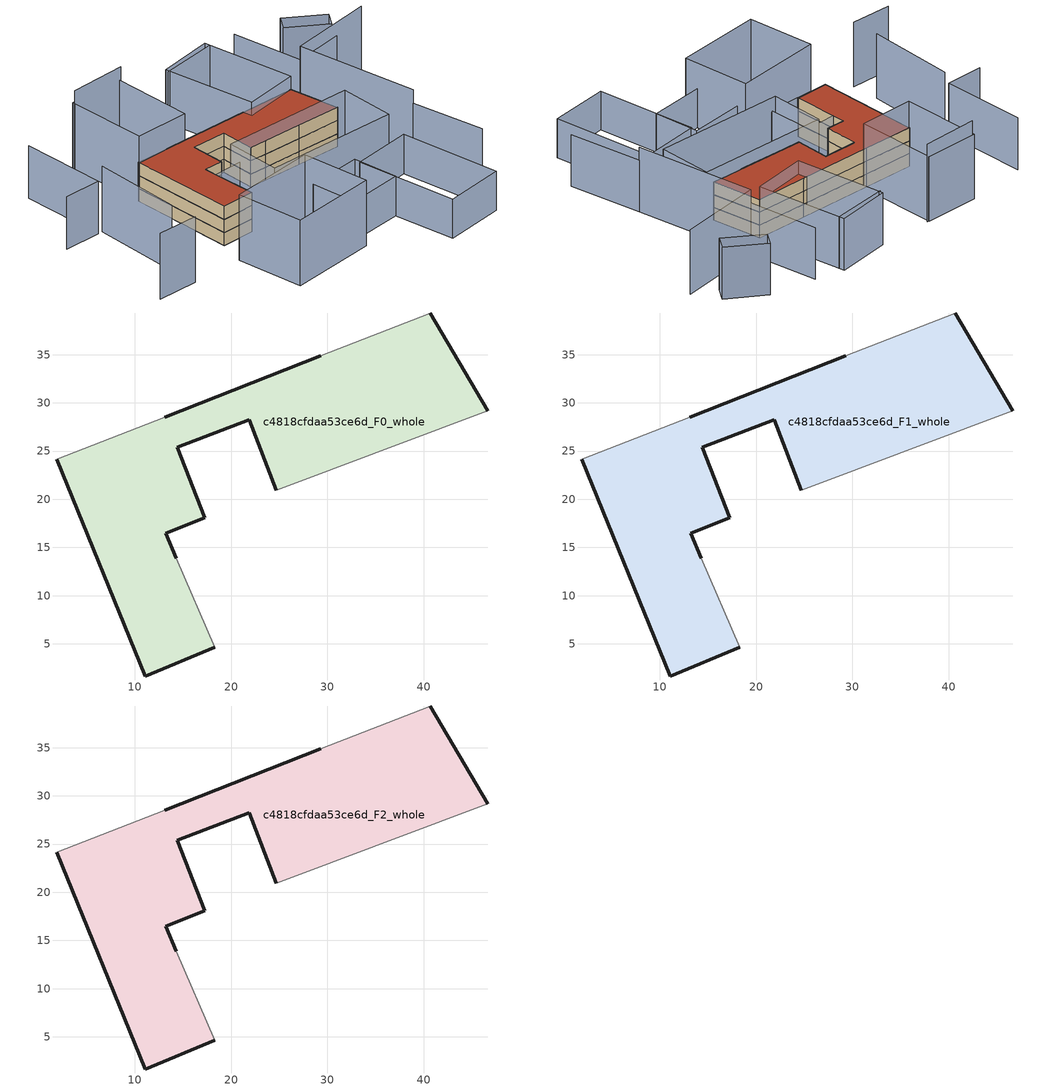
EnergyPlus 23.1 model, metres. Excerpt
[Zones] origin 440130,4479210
c4818cfdaa53ce6d_F0_whole
 floor ground (EU_floor_Construction): 36.82,25.51 46.62,29.2 40.67,39.33 29.31,34.88 13.11,28.54 1.94,24.16 11.08,1.67 18.31,4.67 14.34,13.87 13.22,16.47 17.25,18.07 14.45,25.39 21.88,28.28 24.68,20.94 28.43,22.35 z0
 wall outside (EU_wall_Construction): 13.11,28.54 29.31,34.88 / 40.67,39.33 46.62,29.2 / 24.68,20.94 21.88,28.28 14.45,25.39 17.25,18.07 13.22,16.47 14.34,13.87 / 18.31,4.67 11.08,1.67 1.94,24.16 z0:3
 wall adiabatic (EU_wall_Construction): 29.31,34.88 40.67,39.33 / 46.62,29.2 36.82,25.51 28.43,22.35 24.68,20.94 / 14.34,13.87 18.31,4.67 / 1.94,24.16 13.11,28.54 z0:3
c4818cfdaa53ce6d_F1_whole
 floor to c4818cfdaa53ce6d_F0_whole (EU_floor_Construction): 36.82,25.51 46.62,29.2 40.67,39.33 29.31,34.88 13.11,28.54 1.94,24.16 11.08,1.67 18.31,4.67 14.34,13.87 13.22,16.47 17.25,18.07 14.44,25.39 21.88,28.28 24.68,20.94 28.43,22.35 z3
 wall outside (EU_wall_Construction): 13.11,28.54 29.31,34.88 / 40.67,39.33 46.62,29.2 / 24.68,20.94 21.88,28.28 14.45,25.39 17.25,18.07 13.22,16.47 14.34,13.87 / 18.31,4.67 11.08,1.67 1.94,24.16 z3:6
 wall adiabatic (EU_wall_Construction): 29.31,34.88 40.67,39.33 / 46.62,29.2 36.82,25.51 28.43,22.35 24.68,20.94 / 14.34,13.87 18.31,4.67 / 1.94,24.16 13.11,28.54 z3:6
c4818cfdaa53ce6d_F2_whole
 floor to c4818cfdaa53ce6d_F1_whole (EU_floor_Construction): 36.82,25.51 46.62,29.2 40.67,39.33 29.31,34.88 13.11,28.54 1.94,24.16 11.08,1.67 18.31,4.67 14.34,13.87 13.22,16.47 17.25,18.07 14.44,25.39 21.88,28.28 24.68,20.94 28.43,22.35 z6
 wall outside (EU_wall_Construction): 13.11,28.54 29.31,34.88 / 40.67,39.33 46.62,29.2 / 24.68,20.94 21.88,28.28 14.45,25.39 17.25,18.07 13.22,16.47 14.34,13.87 / 18.31,4.67 11.08,1.67 1.94,24.16 z6:9
 wall adiabatic (EU_wall_Construction): 29.31,34.88 40.67,39.33 / 46.62,29.2 36.82,25.51 28.43,22.35 24.68,20.94 / 14.34,13.87 18.31,4.67 / 1.94,24.16 13.11,28.54 z6:9
 roof outside (EU_roof_Construction): 40.67,39.33 46.62,29.2 36.82,25.51 28.43,22.35 24.68,20.94 21.88,28.28 14.45,25.39 17.25,18.07 13.22,16.47 14.34,13.87 18.31,4.67 11.08,1.67 1.94,24.16 13.11,28.54 29.31,34.88 z9
shading: 55.12,50.59 44.85,44.59 / 44.85,44.59 36.57,58.75 / -17.68,33.53 -10.11,15.49 / -10.11,15.49 -18.23,12.08 / 67.94,5.76 59.12,20.33 / 30.42,56.48 18.91,49.99 / 47.29,61.08 56.84,58.95 / 56.84,58.95 56.03,55.33 / 56.03,55.33 46.48,57.46 / 46.48,57.46 47.29,61.08 / 52.99,18.17 24.11,7.07 / 24.11,7.07 19.54,18.96 / 19.54,18.96 48.42,30.07 / 48.42,30.07 52.99,18.17 / 29.77,57.58 40.67,39.33 / 40.67,39.33 29.66,32.75 / 29.66,32.75 18.76,51 / 18.76,51 29.77,57.58 z0:12; -8.5,-12.94 0.36,-9.51 / -9.11,15.87 -2.27,-3.59 / 59.12,20.33 44.84,44.6 / 44.84,44.6 62.07,54.74 / 37.09,-8.92 19.09,-18.52 / 19.09,-18.52 11.69,-4.66 / 11.69,-4.66 29.7,4.94 / 29.7,4.94 37.09,-8.92 / 2.04,23.91 -5.13,41.07 / -5.13,41.07 6.63,45.99 / 6.63,45.99 13.81,28.83 / 13.81,28.83 2.04,23.91 z0:15; 18.36,4.54 14.34,13.87 / 14.34,13.87 20.99,16.75 / 20.99,16.75 25.02,7.42 / 25.02,7.42 18.36,4.54 / 46.97,-0.26 35.65,-6.31 / 35.65,-6.31 30.67,3.01 / 30.67,3.01 41.99,9.05 / 41.99,9.05 46.97,-0.26 / 54.71,14.47 66.2,-5.88 / 66.2,-5.88 54,-12.76 / 54,-12.76 42.51,7.58 / 42.51,7.58 54.71,14.47 z0:9; 7.07,45.96 -4.92,40.56 z0:18
[Building]
EU S2 Campaign: North Axis=0; Terrain=City; Solar Distribution=FullExterior
[Site:Location]
Madrid: Latitude=40.5; Longitude=-3.5; Time Zone=1; Elevation=609
[SizingPeriod:WeatherFileDays]
AnnualSizingPeriod: Begin Month=1; Begin Day of Month=1; End Month=12; End Day of Month=31; Day of Week for Start Day=Monday; Use Weather File Daylight Saving Period=No; Use Weather File Rain and Snow Indicators=No
[MATERIAL]
EU_InternalMass_Material: Roughness=MediumRough; Thickness=0.1; Conductivity=1; Density=1800; Specific Heat=900; Thermal Absorptance=0.9; Solar Absorptance=0.7; Visible Absorptance=0.7
[MATERIAL:NOMASS] Roughness=MediumRough; Thermal Absorptance=0.9; Solar Absorptance=0.7; Visible Absorptance=0.7
Name | Thermal Resistance
EU_wall_NoMass | 1.60022
EU_roof_NoMass | 1.57597
EU_floor_NoMass | 0.470652
[CONSTRUCTION]
EU_wall_Construction: EU_wall_NoMass
EU_roof_Construction: EU_roof_NoMass
EU_floor_Construction: EU_floor_NoMass
EU_InternalMass_Construction: EU_InternalMass_Material
[ZONE] Type=1; Multiplier=1; Ceiling Height=autocalculate; Volume=1557.05; Floor Area=autocalculate; Part of Total Floor Area=Yes
c4818cfdaa53ce6d_F0_whole; c4818cfdaa53ce6d_F1_whole; c4818cfdaa53ce6d_F2_whole
[INTERNALMASS] Construction=EU_InternalMass_Construction; Surface Area=518.999
Name | Zone or ZoneList
c4818cfdaa53ce6d_F0_whole_EU_InternalMass | c4818cfdaa53ce6d_F0_whole
c4818cfdaa53ce6d_F1_whole_EU_InternalMass | c4818cfdaa53ce6d_F1_whole
c4818cfdaa53ce6d_F2_whole_EU_InternalMass | c4818cfdaa53ce6d_F2_whole
[OTHEREQUIPMENT] Fuel Type=Electricity; Design Level Calculation Method=Watts/Area; Power per Zone Floor Area=1; Fraction Latent=0; Fraction Radiant=0; Fraction Lost=0; Carbon Dioxide Generation Rate=0; EndUse Subcategory=EU_Step8_InternalGains
Name | Zone or ZoneList or Space or SpaceList | Schedule
EU_Step8_InternalGain_c4818cfdaa53ce6d_F0_whole_f000 | c4818cfdaa53ce6d_F0_whole | EU_Step8_GainSchedule_c4818cfdaa53ce6d_F0_whole_f000
EU_Step8_InternalGain_c4818cfdaa53ce6d_F1_whole_f000 | c4818cfdaa53ce6d_F1_whole | EU_Step8_GainSchedule_c4818cfdaa53ce6d_F1_whole_f000
EU_Step8_InternalGain_c4818cfdaa53ce6d_F2_whole_f000 | c4818cfdaa53ce6d_F2_whole | EU_Step8_GainSchedule_c4818cfdaa53ce6d_F2_whole_f000
[ZONEVENTILATION:DESIGNFLOWRATE] Schedule=EU_AlwaysOn; Design Flow Rate Calculation Method=AirChanges/Hour; Air Changes per Hour=0.480704; Ventilation Type=Natural; Fan Pressure Rise=0; Fan Total Efficiency=1; Constant Term Coefficient=1; Temperature Term Coefficient=0; Velocity Term Coefficient=0; Velocity Squared Term Coefficient=0; Minimum Indoor Temperature=-100; Maximum Indoor Temperature=100; Delta Temperature=-100; Minimum Outdoor Temperature=-100; Maximum Outdoor Temperature=100; Maximum Wind Speed=40
Name | Zone or ZoneList or Space or SpaceList
EU_ConstantAir_c4818cfdaa53ce6d_F0_whole | c4818cfdaa53ce6d_F0_whole
EU_ConstantAir_c4818cfdaa53ce6d_F1_whole | c4818cfdaa53ce6d_F1_whole
EU_ConstantAir_c4818cfdaa53ce6d_F2_whole | c4818cfdaa53ce6d_F2_whole
[HVACTEMPLATE:THERMOSTAT] Constant Heating Setpoint=20; Constant Cooling Setpoint=50
EU_HeatOnly_c4818cfdaa53ce6d_F0_whole; EU_HeatOnly_c4818cfdaa53ce6d_F1_whole; EU_HeatOnly_c4818cfdaa53ce6d_F2_whole
[HVACTEMPLATE:ZONE:IDEALLOADSAIRSYSTEM] System Availability Schedule=EU_AlwaysOn; Maximum Heating Supply Air Temperature=50; Minimum Cooling Supply Air Temperature=13; Maximum Heating Supply Air Humidity Ratio=0.0156; Minimum Cooling Supply Air Humidity Ratio=0.0077; Heating Limit=NoLimit; Cooling Limit=NoLimit; Heating Availability Schedule=EU_AlwaysOn; Cooling Availability Schedule=EU_CoolingOff; Dehumidification Control Type=ConstantSensibleHeatRatio; Cooling Sensible Heat Ratio=0.7; Dehumidification Setpoint=60; Humidification Control Type=None; Humidification Setpoint=30; Outdoor Air Method=None; Outdoor Air Flow Rate per Person=0.00944; Outdoor Air Flow Rate per Zone Floor Area=0; Outdoor Air Flow Rate per Zone=0; Demand Controlled Ventilation Type=None; Outdoor Air Economizer Type=NoEconomizer; Heat Recovery Type=None; Sensible Heat Recovery Effectiveness=0.7; Latent Heat Recovery Effectiveness=0.65
Name | Template Thermostat
c4818cfdaa53ce6d_F0_whole | EU_HeatOnly_c4818cfdaa53ce6d_F0_whole
c4818cfdaa53ce6d_F1_whole | EU_HeatOnly_c4818cfdaa53ce6d_F1_whole
c4818cfdaa53ce6d_F2_whole | EU_HeatOnly_c4818cfdaa53ce6d_F2_whole
[SIZING:ZONE] Zone Cooling Design Supply Air Temperature Input Method=SupplyAirTemperature; Zone Cooling Design Supply Air Temperature=13; Zone Heating Design Supply Air Temperature Input Method=SupplyAirTemperature; Zone Heating Design Supply Air Temperature=50; Zone Cooling Design Supply Air Humidity Ratio=0.008; Zone Heating Design Supply Air Humidity Ratio=0.008; Cooling Design Air Flow Method=DesignDay; Cooling Design Air Flow Rate=0; Cooling Minimum Air Flow per Zone Floor Area=0.000762; Cooling Minimum Air Flow=0; Cooling Minimum Air Flow Fraction=0.2; Heating Design Air Flow Method=DesignDay; Heating Design Air Flow Rate=0; Heating Maximum Air Flow per Zone Floor Area=0.002032; Heating Maximum Air Flow=0.141576; Heating Maximum Air Flow Fraction=0.3; Account for Dedicated Outdoor Air System=No; Dedicated Outdoor Air System Control Strategy=NeutralSupplyAir; Dedicated Outdoor Air Low Setpoint Temperature for Design=autosize; Dedicated Outdoor Air High Setpoint Temperature for Design=autosize; Zone Load Sizing Method=Sensible Load Only No Latent Load; Zone Latent Cooling Design Supply Air Humidity Ratio Input Method=HumidityRatioDifference; Zone Cooling Design Supply Air Humidity Ratio Difference=0.005; Zone Latent Heating Design Supply Air Humidity Ratio Input Method=HumidityRatioDifference; Zone Humidification Design Supply Air Humidity Ratio Difference=0.005
c4818cfdaa53ce6d_F0_whole; c4818cfdaa53ce6d_F1_whole; c4818cfdaa53ce6d_F2_whole
[SCHEDULE:CONSTANT]
Name | Hourly Value
EU_AlwaysOn | 1
EU_CoolingOff | 0
[SCHEDULE:FILE] Column Number=1; Rows to Skip at Top=0; Number of Hours of Data=8760; Column Separator=Comma; Interpolate to Timestep=No; Minutes per Item=60; Adjust Schedule for Daylight Savings=Yes
Name | File
EU_Step8_GainSchedule_c4818cfdaa53ce6d_F0_whole_f000 | ../../schedules/c4818cfdaa53ce6d/c4818cfdaa53ce6d_F0_whole_f000_gain.csv
EU_Step8_GainSchedule_c4818cfdaa53ce6d_F1_whole_f000 | ../../schedules/c4818cfdaa53ce6d/c4818cfdaa53ce6d_F1_whole_f000_gain.csv
EU_Step8_GainSchedule_c4818cfdaa53ce6d_F2_whole_f000 | ../../schedules/c4818cfdaa53ce6d/c4818cfdaa53ce6d_F2_whole_f000_gain.csv
